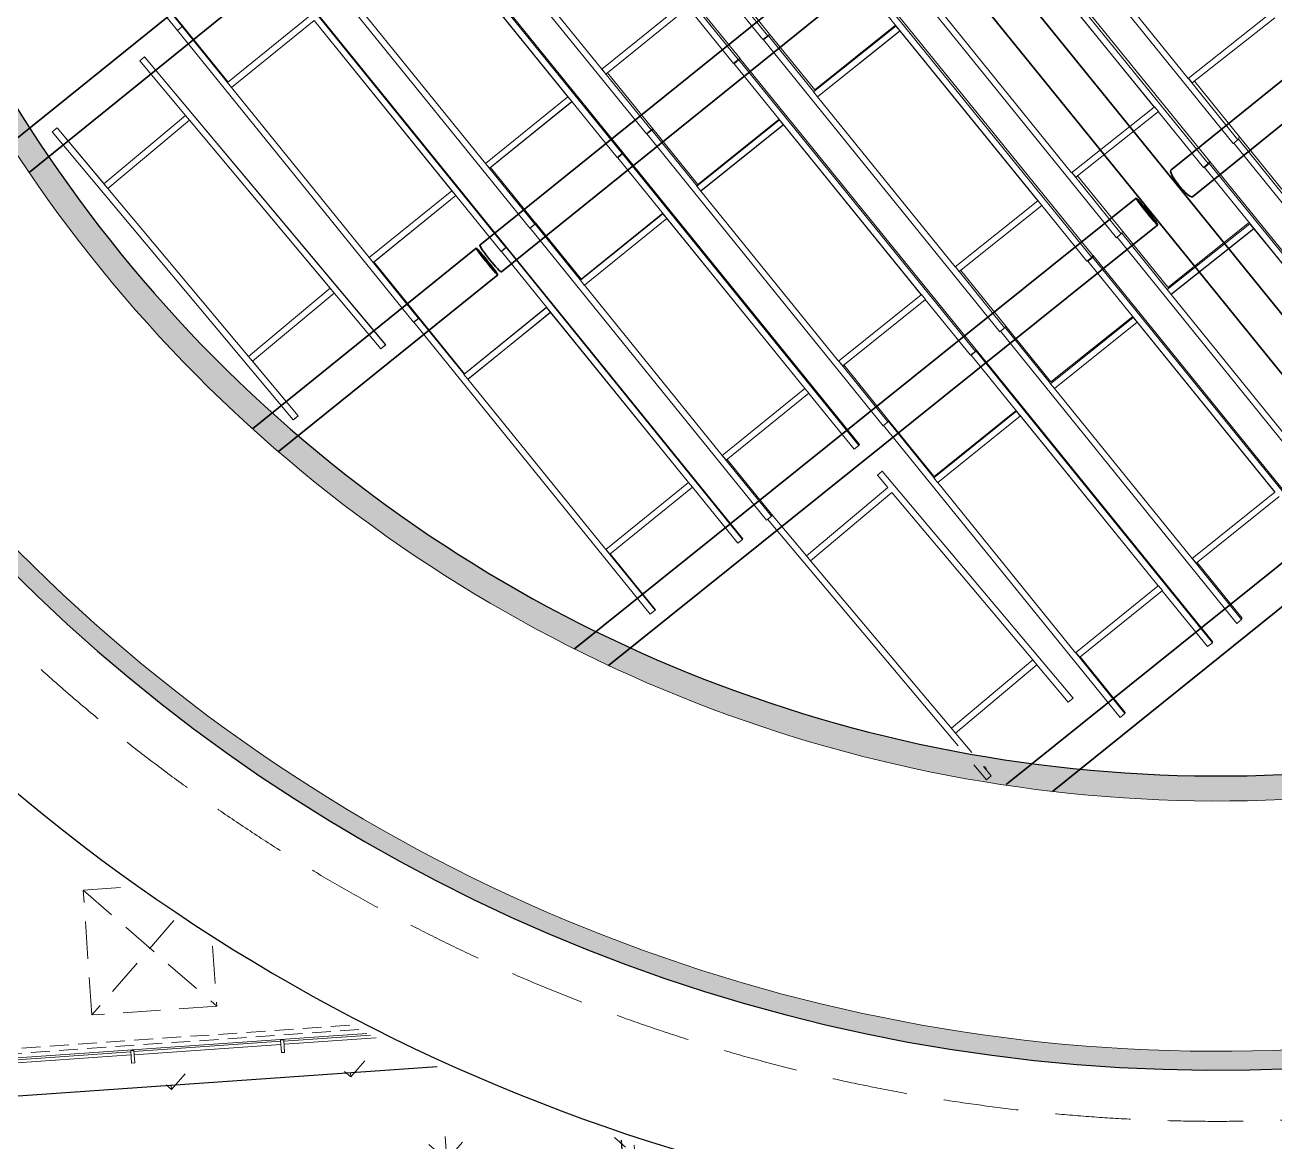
# Model space of a CAD drawing. Header units: millimetres. Extents: x 834681283 to 835686922, y 817551134 to 819407044.
# Drawn here: x 835539408 to 835549395, y 818116099 to 818125017 of the extents above; entities that cross this region are included whole.
import ezdxf
from ezdxf.xclip import XClip

# ---------------------------------------------------------------- set-up
doc = ezdxf.new("R2010")
doc.units = ezdxf.units.MM
doc.header["$LTSCALE"] = 1200
doc.header["$MEASUREMENT"] = 0
doc.header["$XCLIPFRAME"] = 0
for name, pattern in [('P01-MAGP-EVA-GREENERY$0$HIDDEN', [0.375, 0.25, -0.125]), ('P01-MAGP-EVA-GREENERY$0$HIDDEN2', [0.1875, 0.125, -0.0625]), ('P01-MAGP-EVA-GREENERY$0$HIDDENX2', [0.75, 0.5, -0.25]), ('P01-MAGP-P-RF$0$P01-MBDR-P-B1$0$FDA(cad v 2007)$0$HIDDENX2', [0.75, 0.5, -0.25]), ('P01-MAGP-P-RF$0$PHANTOM', [2.5, 1.25, -0.25, 0.25, -0.25, 0.25, -0.25])]:
    doc.linetypes.add(name, pattern=pattern)
doc.layers.get('Defpoints').update_dxf_attribs({"color": 15})
for name, color, linetype in [('P01-MAAN-P-EVA$0$HATCH', 9, 'Continuous'), ('P01-MAGP-EVA-GREENERY$0$AR-FS-AR-EVA', 8, 'Continuous'), ('P01-MAGP-EVA-GREENERY$0$AR-LANDS_AR_MI_', 9, 'Continuous'), ('P01-MAGP-EVA-GREENERY$0$SURFACE CHANNEL', 8, 'Continuous')]:
    doc.layers.add(name, color=color, linetype=linetype)
for name, color, linetype, lineweight in [('P01-MAGP-EVA-GREENERY$0$AC-DUCT', 8, 'P01-MAGP-EVA-GREENERY$0$HIDDEN2', 13), ('P01-MAGP-EVA-GREENERY$0$AR-HATCH_AR_', 8, 'Continuous', 13), ('P01-MAGP-EVA-GREENERY$0$AR-STAIR_AR_BS_MI_', 7, 'Continuous', 18), ('P01-MAGP-EVA-GREENERY$0$AR-WA-STEEL_AR_BS_MI_', 3, 'Continuous', 0), ('P01-MAGP-EVA-GREENERY$0$DR-FLD', 8, 'Continuous', 25), ('P01-MAGP-EVA-GREENERY$0$RLP340', 8, 'P01-MAGP-EVA-GREENERY$0$HIDDEN2', 5), ('P01-MAGP-P-RF$0$AR-HATCH_AR_', 253, 'Continuous', 13), ('P01-MAGP-P-RF$0$AR-PLANT_AR_BS_MI_', 4, 'Continuous', 25), ('P01-MAGP-P-RF$0$AR-ROOF_AR_BS_MI_', 3, 'Continuous', 18), ('P01-MAGP-P-RF$0$MMH053__', 253, 'P01-MAGP-P-RF$0$PHANTOM', 40), ('P01-MAGP-P-RF$0$P01_MS_01_N1-FloorPlan-PART2OFUPPERROOFSETTINGOUT$0$S-BEAM', 253, 'Continuous', 35), ('P01-MAGP-P-RF$0$ROOF MESH HALF TONE$0$A-GLAZ', 253, 'Continuous', 9)]:
    doc.layers.add(name, color=color, linetype=linetype, lineweight=lineweight)
pattern_1 = [(3.998948738238478, (0, 0), (27.24432540348136, 65.55958536559868), [0, -63.5])]

# ---------------------------------------------------------------- blocks, each defined once
blk = doc.blocks.new('P01-MAAN-P-EVA')
at = {"layer": 'P01-MAAN-P-EVA$0$HATCH', "ltscale": 0.1}
h = blk.add_hatch(dxfattribs=at)
h.set_pattern_fill('_USER', color=240, scale=1000, angle=45, pattern_type=0)
h.set_pattern_definition([(45, (305980.3518217802, 20741.31446480751), (-707.1067811865474, 707.1067811865476), [])])
edge = h.paths.add_edge_path()
edge.add_arc((835502969.2863741, 818186018.2890093), 4500.000000514357, 18.141599978340707, 95.30201113692448, ccw=False)
edge.add_line((835507245.5909805, 818187419.438151), (835513826.0775493, 818167335.8046902))
edge.add_line((835513826.0775493, 818167335.8046902), (835519853.4633521, 818081117.4387544))
edge.add_line((835519853.4633521, 818081117.4387544), (835555459.1113346, 818083606.571742))
edge.add_line((835555459.1113346, 818083606.571742), (835554354.3514569, 818076435.3517772))
edge.add_line((835554354.3514569, 818076435.3517772), (835558875.3514566, 818029487.351777))
edge.add_line((835558875.3514566, 818029487.351777), (835556388.3514566, 818026956.351777))
edge.add_line((835556388.3514566, 818026956.351777), (835549241.3514564, 818025790.3517774))
edge.add_line((835549241.3514564, 818025790.3517774), (835542188.4949411, 818025211.5165306))
edge.add_line((835542188.4949411, 818025211.5165306), (835547193.3051379, 818041026.450655))
edge.add_line((835547193.3051379, 818041026.450655), (835547200.5621599, 818060157.3228788))
edge.add_line((835547200.5621599, 818060157.3228788), (835535036.0601884, 818059317.3538945))
edge.add_line((835535036.0601884, 818059317.3538945), (835534275.2774451, 818070335.0740149))
edge.add_line((835534275.2774451, 818070335.0740149), (835535438.9628818, 818078697.4976777))
edge.add_line((835535438.9628818, 818078697.4976777), (835516606.1224432, 818077380.9244077))
edge.add_line((835516606.1224432, 818077380.9244077), (835515458.6835607, 818093794.3926522))
edge.add_line((835515458.6835607, 818093794.3926522), (835500714.3518218, 818090319.3144648))
edge.add_line((835500714.3518218, 818090319.3144648), (835485194.3518218, 818159526.3144648))
edge.add_line((835485194.3518218, 818159526.3144648), (835497824.3518218, 818169113.3144648))
edge.add_line((835497824.3518218, 818169113.3144648), (835508718.9404956, 818171681.2175134))
edge.add_line((835508718.9404956, 818171681.2175134), (835502553.4614518, 818190499.0355586))
blk = doc.blocks.new('12027_SITE')
at = {"layer": 'Defpoints'}
blk.add_lwpolyline([(835304.582671299, 818174.6602844), (835238.7346727839, 818170.0569365557, 0.4142135623665788), (835224.8822184259, 818154.1220908312), (835228.0692674862, 818108.5333565245, 0.4142135623822082), (835244.0041132107, 818094.6809021666), (835289.0681377341, 818097.831269449, 0.3152987003272162), (835307.727612541, 818112.9408523319), (835319.9754285933, 818155.6511053132, 0.5205671529366895), (835304.582671299, 818174.6602844)], format="xyb", close=True, dxfattribs=at)
blk = doc.blocks.new('P01-MAGP-P-RF$0$P01_MS_01_N1-FloorPlan-PART2OFUPPERROOFSETTINGOUT$0$Circular Hollow Sections - CHS273x10_PSB97-8441625-PART 2 OF  UPPER ROOF SETTING OUT')
at = {"layer": 'P01-MAGP-P-RF$0$P01_MS_01_N1-FloorPlan-PART2OFUPPERROOFSETTINGOUT$0$S-BEAM'}
for p, q in [((23399.57861966309, 16028.95083133738), (16334.90556091122, 11082.21322038022)), ((16491.49193398731, 10858.58471645713), (23556.1649927392, 15805.3223274143))]:
    blk.add_line(p, q, dxfattribs=at)
for centre, major_axis, ratio, start_param, end_param in [((23477.87180620111, 15917.13657937581), (-78.29318653804448, 111.8142519615399), 0.197686811547969, 3.108624468950438e-14, 3.141592653589967), ((23477.87180620111, 15917.13657937581), (-72.55742195650613, 103.6227316713156), 0.1976868115480027, 0, 3.141592653589783), ((23477.87180620111, 15917.13657937581), (-78.29318653804883, 111.8142519615375), 0.1976868115479823, 3.141592653589785, 6.283185307179428), ((23477.87180620111, 15917.13657937581), (-72.55742195650215, 103.6227316713159), 0.1976868115480142, 3.141592653589919, 6.283185307179599), ((16413.19874744925, 10970.39896841865), (-78.29318653805205, 111.8142519615397), 0.1976868115479924, 0, 3.141592653589805)]:
    blk.add_ellipse(centre, major_axis=major_axis, ratio=ratio, start_param=start_param, end_param=end_param, dxfattribs=at)
blk = doc.blocks.new('P01-MAGP-P-RF$0$P01_MS_01_N1-FloorPlan-PART2OFUPPERROOFSETTINGOUT$0$Circular Hollow Sections - CHS273x10_PSB97-8455372-PART 2 OF  UPPER ROOF SETTING OUT')
at = {"layer": 'P01-MAGP-P-RF$0$P01_MS_01_N1-FloorPlan-PART2OFUPPERROOFSETTINGOUT$0$S-BEAM'}
for p, q in [((14313.38346298553, 13329.49273359663), (10786.43417455225, 10870.35143622232)), ((10942.57478715183, 10646.41146860369), (14469.5240755851, 13105.552765978))]:
    blk.add_line(p, q, dxfattribs=at)
for centre, major_axis, ratio, start_param, end_param in [((14391.45376928529, 13217.52274978731), (-78.07030629978915, 111.9699838093111), 0.08963744535389692, 0, 3.141592653589661), ((14391.45376928529, 13217.52274978731), (-78.07030629978723, 111.9699838093111), 0.08963744535388667, 3.141592653589792, 6.283185307179713), ((14391.45376928529, 13217.52274978731), (-72.35086994083018, 103.7670545925103), 0.08963744535388644, 0, 3.141592653589801), ((14391.45376928529, 13217.52274978731), (-72.35086994083007, 103.7670545925122), 0.08963744535389362, 3.141592653589905, 6.283185307179613), ((10864.50448085201, 10758.381452413), (-78.0703062997872, 111.9699838093111), 0.08963744535390522, 1.305622276959184e-13, 3.141592653589796)]:
    blk.add_ellipse(centre, major_axis=major_axis, ratio=ratio, start_param=start_param, end_param=end_param, dxfattribs=at)
blk = doc.blocks.new('P01-MAGP-P-RF$0$ROOF MESH HALF TONE')
at = {"layer": 'P01-MAGP-P-RF$0$ROOF MESH HALF TONE$0$A-GLAZ', "lineweight": 5}
for p, q in [((6773.950745584967, 15208.72930018392), (8494.942443530646, 12751.29371811053)), ((11435.76820228486, 14809.38277801974), (13155.79925420334, 12351.32471019828)), ((11226.98410836163, 14663.34050709839), (12948.08830965073, 12206.14653278467)), ((12961.01467465493, 12215.47592953561), (11239.91047336583, 14672.66990384933)), ((10454.01299475578, 14122.56671890861), (12174.36880657659, 11664.84236758986)), ((11979.13271252839, 11527.96417089831), (10258.32371619578, 13985.37212810861)), ((10208.071976944, 13950.48044339015), (11928.8809732766, 11493.07248617986)), ((10248.88990750433, 13979.07223713885), (11969.69890383694, 11521.66427992855)), ((15125.81940775498, 13722.09626103097), (16846.04960727842, 11260.63763081884)), ((11855.63494512235, 12204.43194982358), (10852.09645032461, 13638.10106594656)), ((16646.62816303801, 11134.71405707747), (14925.37558089791, 13589.03869462984)), ((14873.62787701891, 13542.2480769522), (16236.55372028134, 11598.85957547103)), ((14914.41991920952, 13570.29366785841), (16635.67250134961, 11115.96903030604)), ((9473.282118055924, 13436.088980108), (11193.93033629203, 10978.58294606577)), ((10565.6904141318, 13438.08731720735), (11569.4919511481, 12004.60464145372)), ((9271.559901901219, 13294.87230111535), (10992.26490819787, 10837.4037214525)), ((10997.06808274788, 10840.31606366064), (9276.363076451233, 13297.7846433235)), ((8205.841630598006, 13251.22840829045), (8535.874889626824, 12779.96786997805)), ((8209.340526809592, 13253.67965326307), (8539.692762314684, 12781.96364259507)), ((16522.8468941287, 11805.6059864916), (15522.85192983304, 13236.48787411113)), ((14143.2576353258, 13035.96962154136), (15863.51187170832, 10575.30418746258)), ((15233.58699528035, 13026.03914363425), (16236.26203776832, 11596.33028755377)), ((10875.54191496155, 11518.51428414987), (9871.831879399773, 12952.05743531788)), ((12838.04519357464, 12891.76870621629), (13196.37367408149, 12379.68945540413)), ((13934.50881288386, 12887.2487724651), (15655.73376246263, 10432.13693866215)), ((15664.85760460497, 10447.08682967793), (13943.63265502619, 12902.19866348088)), ((8864.80031173928, 12308.01618092985), (9560.487423949915, 12795.24071329217)), ((12882.76347641188, 12862.10442558428), (13212.20498130616, 12391.30690825028)), ((13893.67225374371, 12858.97175319005), (15256.14212071947, 10915.57911620165)), ((8534.928777932326, 12779.00021820133), (8494.006785965901, 12750.34042968818)), ((8494.0067859659, 12750.34042968818), (10214.7599800527, 10292.89630365356)), ((8494.942443530648, 12751.29371811053), (8535.874889626824, 12779.96786997805)), ((8539.054028696537, 12781.56447802149), (8534.928777932326, 12779.00021820133)), ((8534.928777932326, 12779.00021820133), (8893.409906682366, 12267.04571643528)), ((8535.874889626824, 12779.96786997805), (8539.733372810542, 12781.90565412386)), ((8539.696184358467, 12781.96364259506), (8869.338481151506, 12311.19448829079)), ((8893.016390632241, 12266.77011743376), (9588.703398367325, 12753.99457662662)), ((9588.703398367325, 12753.99457662662), (10592.44574037, 11320.47444474904)), ((9589.11356599934, 12754.24639515094), (10951.34291623136, 10808.74393293947)), ((12547.61497086964, 12688.9280534377), (11855.63494512235, 12204.43194982358)), ((11885.74410079481, 12164.48004633589), (12577.72790241077, 12648.97879365877)), ((12577.41724236331, 12648.76128220331), (12907.39609322014, 12177.65555637389)), ((8217.824104278936, 12558.60369793466), (8177.338345690197, 12529.26533036171)), ((8177.338345690197, 12529.26533036171), (8511.191037162107, 12068.5468319726)), ((8218.901369357614, 12559.04681039912), (8217.824104278936, 12558.60369793466)), ((8217.824104278936, 12558.60369793466), (9979.067342760845, 10128.0786164868)), ((9980.144607839526, 10128.52172895126), (8218.901369357614, 12559.04681039912)), ((15542.14830343291, 11118.430466165), (14540.96932938756, 12550.52488724337)), ((13196.37367408149, 12379.68945540413), (13209.95121778913, 12389.65303399884)), ((13211.6720522119, 12392.0393291534), (13201.73190403561, 12378.25524445896)), ((13212.21756339016, 12391.259289308), (13540.86038596334, 11921.32483750385)), ((13530.08630205949, 11906.08400463835), (14223.66340276998, 12385.85314121006)), ((14221.13927565589, 12391.88105660584), (13540.81576993468, 11921.27984933566)), ((14252.31276667946, 12344.93759910092), (14223.66340276998, 12385.85314121006)), ((8864.80031173928, 12308.01618092985), (8893.46239433527, 12267.08247616775)), ((13155.79925420334, 12351.32471019829), (13196.37367408149, 12379.68945540413)), ((13201.73190403561, 12378.25524445896), (13160.89534189895, 12349.97822946337)), ((13160.89534189895, 12349.97822946337), (13168.03444385247, 12359.87808047407)), ((13160.89534189895, 12349.97822946337), (14881.17505692825, 9890.10797122243)), ((13201.73190403561, 12378.25524445896), (13531.33495558717, 11906.94773763102)), ((13559.14326560557, 11864.78453804617), (14252.66578817383, 12344.51592119703)), ((14253.48265601629, 12345.7472750293), (13559.96030434054, 11866.01601009017)), ((14253.48282690881, 12345.74739324104), (14252.66578817383, 12344.51592119703)), ((14252.66578817383, 12344.51592119703), (15255.98675308941, 10913.40421515904)), ((9896.785376458829, 10833.26634327726), (8893.016390632243, 12266.77011743376)), ((11856.75413971943, 12205.21556409176), (12215.06102306163, 11693.33334392288)), ((11857.06728590787, 12205.43481624142), (11885.74410079481, 12164.48004633589)), ((12907.39609322014, 12177.65555637389), (12948.08830965073, 12206.14653278467)), ((12953.80131735498, 12203.47902789799), (12912.93578954987, 12175.0403932191)), ((12912.93578954987, 12175.0403932191), (12920.63416499734, 12186.56140726704)), ((12920.63416499734, 12186.56140726704), (12961.49969280244, 12215.00004194592)), ((12948.08830965073, 12206.14653278467), (12961.01467465493, 12215.47592953561)), ((12961.49969280244, 12215.00004194592), (12953.80131735498, 12203.47902789799)), ((12953.80131735498, 12203.47902789799), (14675.01613942534, 9747.645514463466)), ((14682.71451487281, 9759.1665285114), (12961.49969280244, 12215.00004194592)), ((17216.13514775776, 12278.69257537603), (16522.8468941287, 11805.6059864916)), ((16553.81133571308, 11767.48907301834), (17247.15928101418, 12240.61639435332)), ((11898.48211285823, 12173.3986812428), (12228.20302861665, 11702.35477379618)), ((12912.93578954987, 12175.0403932191), (14275.10794008254, 10231.4898407544)), ((7481.52253398499, 12040.9243114113), (7441.036774883572, 12011.58594454585)), ((7441.036774883572, 12011.58594454585), (9201.380633594918, 9582.342962115901)), ((7482.518270737917, 12041.47993245272), (7481.52253398499, 12040.9243114113)), ((7481.522533984989, 12040.9243114113), (7852.255994446889, 11529.31877893407)), ((7482.518270737916, 12041.47993245272), (7823.844154661654, 11570.45632866066)), ((7823.042979520677, 11569.87575175054), (8511.306951221999, 12068.6308298693)), ((7852.177404091981, 11529.26182790915), (8540.440851216117, 12028.01652588956)), ((8540.645770081688, 12028.14344407972), (8511.306951221999, 12068.6308298693)), ((8540.529694162653, 12028.05932875934), (8540.440851216115, 12028.01652588956)), ((8540.440851216117, 12028.01652588956), (9567.292971751345, 10610.95511190224)), ((8540.529693987339, 12028.05932876368), (9938.581584172105, 10098.74024891385)), ((11569.4919511481, 12004.60464145372), (10875.54191496155, 11518.51428414987)), ((11570.30322499462, 12005.14083096916), (11569.4919511481, 12004.60464145372)), ((11599.07311568344, 11964.24716520075), (11570.3943767887, 12005.20468007668)), ((10905.12276533282, 11478.15658783476), (11599.07311568344, 11964.24716520075)), ((11597.79074879319, 11962.97461109822), (10914.49663216351, 11484.34839310513)), ((13530.08630205949, 11906.08400463835), (13558.73566596897, 11865.16846252921)), ((13558.73566596897, 11865.16846252921), (13559.92008141603, 11865.98776001725)), ((13559.14326560557, 11864.78453804617), (13559.96030434054, 11866.01601009017)), ((14561.25158733345, 10431.84521159938), (13559.14326560557, 11864.78453804617)), ((16524.68314639712, 11806.5113733995), (16886.14517017218, 11289.29930599043)), ((16525.73950151671, 11807.57984621736), (16553.81133571308, 11767.48907301833)), ((12174.36880657659, 11664.84236758986), (12215.06102306163, 11693.33334392288)), ((12219.401623509, 11692.38849577296), (12178.53609369312, 11663.94986396575)), ((12215.06102306163, 11693.33334392288), (12226.61266439452, 11701.26305615515)), ((12227.86976972146, 11702.81016389003), (12219.401623509, 11692.38849577296)), ((12219.401623509, 11692.38849577296), (12549.19476630595, 11220.95144937926)), ((12227.86976972146, 11702.81016389003), (12557.27380732342, 11231.92934071646)), ((12548.02301333762, 11220.13655843918), (13242.2185516494, 11702.91208375322)), ((13240.78453868573, 11707.26499694582), (12557.23573817335, 11231.89370307712)), ((13270.88341490487, 11661.97444413857), (13242.2185516494, 11702.91208375321)), ((16572.06133949384, 11779.94252508619), (16900.59287679096, 11309.85033161064)), ((12178.53609369312, 11663.94986396575), (12185.71804935998, 11672.78862944212)), ((12178.53609369312, 11663.94986396576), (13898.82277374201, 9204.811797859858)), ((12185.15242772562, 11672.24486651356), (12178.76044718165, 11667.85704275352)), ((12577.14861084278, 11179.06102990333), (13271.29570495183, 11661.80286488932)), ((13271.9884419201, 11662.74319157305), (12577.84146973915, 11180.00144138148)), ((13271.9885638482, 11662.74327636746), (13271.29570495183, 11661.80286488932)), ((13271.29570495183, 11661.80286488932), (14275.0389125253, 10229.65960395915)), ((16236.26203776832, 11596.33028755377), (15542.14830343291, 11118.430466165)), ((16237.23724029972, 11597.88542327743), (16236.26203776832, 11596.33028755377)), ((16237.23724029973, 11597.88542327743), (16236.58233658087, 11598.81924690627)), ((16267.1307388468, 11557.87341962891), (16238.50385130692, 11598.75688504797)), ((7823.042979520677, 11569.87575175054), (7852.371546020749, 11529.40251415285)), ((8879.042358286419, 10112.20659092484), (7852.17740409198, 11529.26182790915)), ((10876.33811679582, 11519.07199870267), (11234.74826685329, 11007.17473981314)), ((10876.44402643808, 11519.1141027107), (10905.12276533282, 11478.15658783476)), ((10914.31967427012, 11484.5987357104), (11244.24417983198, 11013.38593660157)), ((11928.8809732766, 11493.07248617986), (11969.69890383694, 11521.66427992855)), ((11938.31478196806, 11499.37237714962), (11930.72873629035, 11494.30642105232)), ((11973.70471971825, 11519.89174440508), (11932.79969287797, 11491.32390101494)), ((11932.79969287797, 11491.32390101494), (11938.47022657054, 11499.16442313949)), ((11932.79969287797, 11491.32390101494), (13294.72198800051, 9547.399425427542)), ((11979.13271252839, 11527.96417089831), (11938.31478196806, 11499.37237714962)), ((11938.47022657054, 11499.16442313949), (11979.37525341082, 11527.73226652963)), ((11969.69890383694, 11521.66427992855), (11979.13271252839, 11527.96417089831)), ((11979.37525341082, 11527.73226652963), (11973.70471971825, 11519.89174440508)), ((11973.70471971825, 11519.89174440508), (13694.78758816786, 9063.323462591068)), ((13700.45812186043, 9071.163984715618), (11979.37525341083, 11527.73226652963)), ((15572.95871735738, 11079.93346732339), (16267.1307388468, 11557.87341962891)), ((16265.89471449629, 11557.02241238454), (16594.88045915901, 11087.92343939982)), ((10906.63477410995, 11479.15532870491), (10914.49663216351, 11484.34839310513)), ((10592.44574037, 11320.47444474904), (9896.785376458829, 10833.26634327726)), ((10592.85590813629, 11320.72626332394), (10592.44574037, 11320.47444474904)), ((10621.48215580181, 11279.73201902071), (10592.80342183596, 11320.68950440849)), ((16891.18254754718, 11292.73403804272), (16850.19269630194, 11264.78513816681)), ((16898.22810520239, 11313.18483476016), (16891.18254754718, 11292.73403804272)), ((16891.18254754718, 11292.73403804272), (17221.86625902176, 10819.57420537573)), ((16900.57641792452, 11309.82474408711), (17228.32631135589, 10840.86277423051)), ((9925.821687414777, 10792.52384437891), (10621.48215580181, 11279.73201902071)), ((10621.72854769939, 11279.49106920546), (9930.659516559796, 10795.49852325318)), ((12548.02301333762, 11220.13655843918), (12576.6878765931, 11179.19891882453)), ((16846.04960727842, 11260.63763081884), (16850.82030085952, 11263.88712820399)), ((16850.19269630194, 11264.7851381668), (18571.70720117043, 8801.550673351054)), ((12576.6878765931, 11179.19891882453), (12577.8011109402, 11179.97311322231)), ((12577.14861084278, 11179.06102990333), (12577.84146973915, 11180.00144138148)), ((13579.92264812388, 9745.602388747913), (12577.14861084278, 11179.06102990333)), ((15543.80569206407, 11119.00932145888), (15903.77794620555, 10604.10212677815)), ((15544.74904550611, 11120.22108650686), (15572.95871735738, 11079.93346732339)), ((15587.96317997066, 11090.26409420515), (15916.10266726989, 10620.89074410574)), ((16594.88045915901, 11087.92343939982), (16635.67250134961, 11115.96903030604)), ((16644.26383323878, 11114.76554787293), (16603.28193334244, 11086.53737139698)), ((16603.28193334244, 11086.53737139698), (16605.41561727706, 11095.16663485768)), ((16603.28193334244, 11086.53737139698), (17964.28552608882, 9145.665972225273)), ((16635.67250134961, 11115.96903030604), (16646.62816303801, 11134.71405707747)), ((16642.99140065246, 11128.49159327587), (16648.61563305081, 11132.3655431192)), ((16648.61563305081, 11132.3655431192), (16644.26383323878, 11114.76554787293)), ((16644.26383323878, 11114.76554787293), (18364.41966353881, 8661.721874115377)), ((18368.77146335085, 8679.32186936164), (16648.61563305081, 11132.3655431192)), ((11193.93033629203, 10978.58294606577), (11234.74826685329, 11007.17473981314)), ((11237.7501102153, 11006.70782532205), (11196.84508250752, 10978.13998317084)), ((11228.5663238434, 11002.7840951117), (11234.19735321277, 11006.71677447137)), ((11234.74826685329, 11007.17473981314), (11243.29825740534, 11012.76721670053)), ((11244.07432438808, 11013.61479579736), (11237.7501102153, 11006.70782532205)), ((11237.7501102153, 11006.70782532205), (11567.68531896274, 10535.24518579213)), ((11244.07432438808, 11013.61479579736), (11575.1809073415, 10540.47831497864)), ((11566.69719309548, 10534.55531462331), (12261.75302186143, 11019.81634550766)), ((12261.18514096889, 11022.60662378345), (11573.65439634081, 10542.599314881)), ((12290.4268928486, 10978.86585106036), (12261.75302186143, 11019.81634550765)), ((11203.42624927072, 10984.79414285421), (11195.23198627838, 10979.43434437081)), ((11196.84508250752, 10978.13998317084), (11203.1692966803, 10985.04695364614)), ((11196.84508250752, 10978.13998317084), (12917.25178214961, 8519.755845395724)), ((11595.83423564554, 10493.65516007952), (12290.85515073942, 10978.8918155917)), ((12291.36915350325, 10979.52381285724), (11596.34830052857, 10494.28720071427)), ((12291.36921562245, 10979.52385622645), (12290.85515073942, 10978.8918155917)), ((12290.85515073942, 10978.8918155917), (13294.73751098335, 9546.011615541045)), ((15255.98675308941, 10913.40421515904), (14561.25158733345, 10431.84521159938)), ((15256.80379182439, 10914.63568720305), (15255.98675308941, 10913.40421515904)), ((15256.80379182439, 10914.63568720305), (15256.17070949212, 10915.53869986626)), ((15286.67881268926, 10874.56928921212), (15258.02944877979, 10915.48483132126)), ((9897.142953448933, 10833.48132976669), (9925.821687414777, 10792.52384437891)), ((9897.178891897081, 10833.5419431526), (10255.68197201913, 10321.55609216671)), ((9930.465658118568, 10795.77626505321), (10260.44937844527, 10324.51951656044)), ((10951.34291623136, 10808.74393293947), (10992.26490819787, 10837.40372145249)), ((10956.14609078137, 10811.65627514762), (10951.98661714593, 10809.13423258889)), ((10994.54392507108, 10836.50141606778), (10953.60130394351, 10807.84482158578)), ((10953.60130394352, 10807.84482158578), (10956.28430101003, 10811.73380184856)), ((10953.60130394351, 10807.84482158578), (12315.74647388186, 8863.244551579272)), ((10997.06808274788, 10840.31606366064), (10956.14609078137, 10811.65627514762)), ((10992.26490819787, 10837.40372145249), (10997.06808274788, 10840.31606366064)), ((10997.2269221376, 10840.39039633056), (10994.54392507108, 10836.50141606778)), ((10994.54392507108, 10836.50141606778), (12715.84060687685, 8379.175966422556)), ((10997.11677212817, 10840.31330004153), (10997.2269221376, 10840.39039633056)), ((12718.52360394336, 8383.064946685337), (10997.22692213759, 10840.39039633056)), ((14591.88912295902, 10392.97249209886), (15286.67881268926, 10874.56928921212)), ((15285.47715930417, 10873.73635741989), (15614.89720332248, 10403.8599193871)), ((9567.292971751343, 10610.95511190224), (8879.042358286419, 10112.20659092484)), ((9596.60507092053, 10570.42678535365), (9567.26625206084, 10610.91417114324)), ((9567.381814697881, 10610.99791477202), (9567.292971751343, 10610.95511190224)), ((15908.76098550653, 10607.53442351928), (15867.77907884974, 10579.30625669828)), ((15914.23848731459, 10623.52674722603), (15908.76098550653, 10607.53442351928)), ((15908.76098550653, 10607.53442351928), (16239.48810574229, 10134.51419564983)), ((15916.10665115891, 10620.85481851723), (16244.38657649568, 10151.33467460804)), ((16237.74606345539, 10133.31723311244), (16933.93327746232, 10611.66957876368)), ((16929.16243967195, 10621.81254799943), (16244.32163702823, 10151.25635599926)), ((16962.52354046972, 10570.83840826906), (16933.93327746232, 10611.66957876368)), ((8908.353957649151, 10071.6779021859), (9596.605070920528, 10570.42678535366)), ((9596.840084317222, 10570.34534503041), (8909.506271232342, 10072.26119372392)), ((11566.69719309548, 10534.55531462331), (11595.37106408265, 10493.60482017601)), ((11595.37106408265, 10493.60482017601), (11596.30780182276, 10494.25881414689)), ((11595.83423564554, 10493.65516007951), (11596.34830052858, 10494.28720071427)), ((12599.10617874473, 9060.024477693225), (11595.83423564554, 10493.65516007951)), ((15863.51187170832, 10575.30418746258), (15868.28350313636, 10578.58480727247)), ((15867.77907884974, 10579.30625669828), (17589.16590378328, 8117.30438760122)), ((16267.62844516754, 10092.22503481995), (16963.71049172548, 10570.50511959811)), ((16964.13147947047, 10571.94463467193), (16268.04971137222, 10093.66474122425)), ((16964.13175793015, 10571.94482600242), (16963.71049172548, 10570.50511959811)), ((16963.71049172548, 10570.50511959811), (17964.77675643322, 9142.925580350724)), ((14562.72925105086, 10432.13167733278), (14921.55616355963, 9919.036253242572)), ((14563.55310977192, 10433.44052288745), (14591.88912295902, 10392.97249209886)), ((14603.88138043687, 10401.28498273719), (14931.95176724119, 9932.169070912469)), ((15614.89720332248, 10403.8599193871), (15655.73376246263, 10432.13693866215)), ((15663.29913931525, 10432.10009268707), (15622.32687014722, 10403.66878999844)), ((15622.32687014722, 10403.66878999844), (15623.75893336731, 10409.99616878138)), ((15622.32687014722, 10403.66878999843), (16983.19879419241, 8462.228562567298)), ((15655.73376246263, 10432.13693866215), (15664.85760460497, 10447.08682967793)), ((15661.99703965783, 10442.39964487835), (15666.30712714215, 10445.39048244653)), ((15666.30712714215, 10445.39048244653), (15663.29913931525, 10432.10009268707)), ((15663.29913931525, 10432.10009268707), (17383.60254123652, 7977.889546591867)), ((17386.61052906342, 7991.17993635133), (15666.30712714215, 10445.39048244653)), ((10214.7599800527, 10292.89630365356), (10255.68197201913, 10321.55609216671)), ((10219.52738647884, 10295.85972804729), (10215.52844739518, 10293.37398368855)), ((10257.50818406229, 10321.26352462149), (10216.56556273429, 10292.60693042568)), ((10216.56556273429, 10292.60693042568), (10219.66709606883, 10295.89830291655)), ((10216.56556273429, 10292.60693042568), (11937.49682786978, 7834.940952792123)), ((10260.44937844527, 10324.51951656044), (10219.52738647884, 10295.85972804729)), ((10219.66709606883, 10295.89830291655), (10260.60971739683, 10324.55489711236)), ((10255.68197201913, 10321.55609216671), (10260.44937844527, 10324.51951656044)), ((10260.60971739683, 10324.55489711236), (10257.50818406229, 10321.26352462149)), ((10257.50818406229, 10321.26352462149), (10587.55400799881, 9849.92430905732)), ((10260.60971739683, 10324.55489711236), (10591.18223227501, 9852.463512978602)), ((10586.92847628803, 9849.486532213316), (11282.84880894039, 10336.52468174816)), ((11282.71714937623, 10337.99859959988), (10590.43574956153, 9853.507148346982)), ((10615.61008665015, 9808.533442767673), (11311.5304193025, 10295.57159230252)), ((10615.98433402447, 9808.661149681591), (11311.89034985781, 10295.68927962552)), ((11312.13824682653, 10295.9970014528), (10616.232243312, 9808.96888013016)), ((11311.5304193025, 10295.57159230252), (11282.84880894039, 10336.52468174816)), ((11312.13825914533, 10295.99701007409), (11311.89034985781, 10295.68927962552)), ((11311.89034985781, 10295.68927962552), (12315.83751638562, 8862.452959306866)), ((14275.0389125253, 10229.65960395915), (13579.92264812388, 9745.602388747913)), ((13610.38632330734, 9706.375051266283), (14305.55099916147, 10190.46597869831)), ((14275.73177142167, 10230.60001543729), (14275.0389125253, 10229.65960395915)), ((14275.73177142167, 10230.60001543729), (14275.13649907263, 10231.44935147928)), ((14305.55099916147, 10190.46597869831), (14276.88613590599, 10231.40361831295)), ((14304.4147888211, 10189.67475737117), (14634.15061162024, 9719.206879784579)), ((8878.784462128755, 10112.7278873078), (9241.866392696336, 9611.681328981358)), ((8879.015138789462, 10112.16528797548), (8908.353957649151, 10071.6779021859)), ((9938.581584172105, 10098.74024891385), (9979.067342760845, 10128.0786164868)), ((9939.658849250784, 10099.18336137832), (9938.581584172105, 10098.74024891385)), ((9980.144607839526, 10128.52172895126), (9939.658849250784, 10099.18336137831)), ((9979.067342760845, 10128.0786164868), (9980.144607839524, 10128.52172895126)), ((16237.74606345539, 10133.31723311244), (16266.33632646279, 10092.48606261782)), ((16266.33632646279, 10092.48606261782), (16268.00992573294, 10093.63599775085)), ((16267.62844516754, 10092.22503481995), (16268.04971137222, 10093.66474122425)), ((17267.83047599756, 8661.692841991497), (16267.62844516754, 10092.22503481995)), ((8909.387069089818, 10072.42655797051), (9242.86212944926, 9612.236950022774)), ((14881.17505692825, 9890.10797122243), (14885.90245123711, 9893.381425028709)), ((14926.4442464173, 9922.428169664377), (14885.4719723649, 9893.99687395135)), ((14885.4719723649, 9893.996873951352), (16606.70988076373, 7433.169909644602)), ((14930.57356875255, 9934.117126455256), (14926.4442464173, 9922.428169664377)), ((14926.4442464173, 9922.428169664377), (15257.13825495903, 9449.640108709347)), ((14931.94383748054, 9932.158074648572), (15260.69491944632, 9462.14778548467)), ((15255.41357614444, 9448.445496062557), (15951.55784657848, 9930.63542175252)), ((15948.40980313476, 9938.474003924117), (15260.63415852186, 9462.080674190205)), ((15285.44087036784, 9407.668832714284), (15981.48146513655, 9889.78694662113)), ((15981.78715443047, 9890.857375683307), (15285.74676257682, 9408.739402327203)), ((15980.18735523882, 9889.748222815339), (15951.55784657848, 9930.63542175252)), ((15981.78735734552, 9890.857516234048), (15981.48146513654, 9889.78694662113)), ((15981.48146513654, 9889.786946621127), (16983.80170911529, 8459.861905148735)), ((10586.92847628803, 9849.486532213316), (10615.61008665015, 9808.533442767673)), ((10615.98433402447, 9808.661149681591), (10616.232243312, 9808.968880130162)), ((11619.74307308216, 8375.190939271866), (10615.98433402447, 9808.661149681591)), ((13581.23855031893, 9745.651905071809), (13939.18629942939, 9233.968041141967)), ((13581.93688128111, 9747.00503768999), (13610.38632330734, 9706.375051266281)), ((13619.85878093902, 9712.97137435239), (13948.15644977035, 9243.672097784136)), ((14634.15061162024, 9719.206879784579), (14675.01613942534, 9747.645514463466)), ((14681.57228056806, 9748.803856971199), (14640.61078248571, 9720.240988481479)), ((14640.61078248571, 9720.240988481479), (14641.5404005025, 9724.349490627126)), ((14640.61078248571, 9720.24098848148), (16001.45617111856, 7778.231782097639)), ((14675.01613942534, 9747.645514463466), (14682.71451487281, 9759.1665285114)), ((14680.52500427395, 9755.889813503218), (14683.67214873307, 9758.084349287119)), ((14683.67214873307, 9758.084349287119), (14681.57228056806, 9748.803856971197)), ((14681.57228056806, 9748.8038569712), (16402.08251457585, 7293.531022871014)), ((16404.18238274086, 7302.811515186935), (14683.67214873307, 9758.084349287123)), ((9201.380633594918, 9582.342962115901), (9241.866392696336, 9611.681328981358)), ((9242.86212944926, 9612.236950022776), (9202.376370347843, 9582.898583157317)), ((9241.866392696336, 9611.681328981358), (9242.86212944926, 9612.236950022774)), ((13294.73751098335, 9546.011615541043), (12599.10617874473, 9060.024477693223)), ((12629.23686494551, 9020.36454328914), (13324.90309819105, 9506.376063938123)), ((13295.25157586639, 9546.6436561758), (13294.73751098335, 9546.011615541041)), ((13295.25157586639, 9546.643656175804), (13294.75049967374, 9547.358861645685)), ((13324.90309819105, 9506.37606393812), (13296.22922720388, 9547.326558385414)), ((13323.93633455641, 9505.700656333527), (13653.88256132757, 9034.755619200934)), ((15255.41357614444, 9448.445496062557), (15284.04308480478, 9407.558297125377)), ((15282.7987403158, 9412.953713426627), (15285.74667528616, 9408.739096825)), ((15284.04308480478, 9407.558297125377), (15285.70675889256, 9408.71065435767)), ((15285.44087036785, 9407.668832714284), (15285.74676257682, 9408.739402327203)), ((16287.1368639998, 7975.559709890819), (15285.44087036785, 9407.668832714284)), ((13898.82277374201, 9204.811797859858), (13903.50847400534, 9208.072612173242)), ((13943.99177021159, 9237.318943820399), (13903.03026857071, 9208.756080412773)), ((13903.03026857071, 9208.756080412773), (15624.06495171279, 6748.992012787151)), ((13947.23168596094, 9244.971279473351), (13943.99177021159, 9237.318943820399)), ((13943.99177021159, 9237.318943820399), (14274.58966485102, 8764.816657822228)), ((13948.14798198489, 9243.661676559997), (14275.74490296036, 8775.448489008724)), ((14272.84405756513, 8763.600899287152), (14968.87789573617, 9248.36576380967)), ((14967.37580923967, 9253.927404601101), (14277.19144495274, 8773.236507836258)), ((14303.00335613258, 8723.154311417587), (14998.93053956068, 9207.8448943906)), ((14999.15924733669, 9208.570503728652), (14303.23220979366, 8723.880022359843)), ((14997.53529258495, 9207.438765218152), (14968.87789573617, 9248.36576380967)), ((14999.15939322177, 9208.570605332856), (14998.93053956068, 9207.8448943906)), ((14998.93053956068, 9207.8448943906), (16002.1512160344, 7776.187921438023)), ((12600.14941013792, 9059.900230965171), (12958.1568098574, 8548.32368754694)), ((12600.69125814565, 9061.131857659615), (12629.23686494551, 9020.36454328914)), ((12635.77715445314, 9024.933769014327), (12958.44131895173, 8563.861126134694)), ((13653.88256132758, 9034.755619200934), (13694.78758816786, 9063.323462591068)), ((13694.78758816786, 9063.323462591068), (13700.45812186043, 9071.163984715617)), ((12315.83751638562, 8862.452959306867), (11619.74307308216, 8375.190939271866)), ((11649.28051887591, 8334.971102471305), (12345.38927285954, 8822.243139898337)), ((12316.08542567315, 8862.760689755434), (12315.77494459052, 8863.203932965069)), ((12316.08542567315, 8862.760689755436), (12315.83751638562, 8862.452959306867)), ((12345.38927285954, 8822.243139898337), (12316.70766249742, 8863.196229343976)), ((12344.7704109161, 8821.809940174388), (12674.89798574929, 8350.51937194055)), ((13865.74157740803, 8844.910224798792), (13825.32237256309, 8815.526512734212)), ((13825.32237256309, 8815.526512734212), (13826.20777590006, 8818.589539788858)), ((13825.32237256309, 8815.52651273421), (13901.52786415746, 8710.89841179289)), ((13866.64728987845, 8848.043510709054), (13865.74157740803, 8844.910224798792)), ((15260.92713280038, 6929.357787994682), (13865.74157740803, 8844.91022479879)), ((13214.61679850069, 8211.794194520522), (13901.52447718753, 8710.903062011994)), ((14272.84405756513, 8763.600899287152), (14301.50145441392, 8722.673900695636)), ((14301.50145441392, 8722.673900695636), (14303.19201275959, 8723.851319439475)), ((14303.00335613258, 8723.154311417587), (14303.23220979366, 8723.880022359843)), ((15305.74967493675, 7289.993557541735), (14303.00335613258, 8723.154311417587)), ((13930.95501810188, 8670.495716804719), (13244.03953082612, 8171.381175572669)), ((13930.95501810214, 8670.495716804347), (14960.87869603607, 7256.438064498891)), ((12917.25178214961, 8519.755845395724), (12958.1568098574, 8548.32368754694)), ((14317.17745225869, 6611.948393506947), (12924.86595373094, 8525.073540164223)), ((12958.1568098574, 8548.32368754694), (12964.48102403019, 8555.230658022248)), ((12958.47040552749, 8563.821159317235), (13214.64794107771, 8211.816822796247)), ((16983.80170911529, 8459.861905148735), (16287.1368639998, 7975.559709890819)), ((16317.67308190907, 7936.854886278944), (17014.44145097967, 8421.229048536587)), ((16984.10760132427, 8460.932474761652), (16983.22738212274, 8462.188208630949)), ((16984.10760132427, 8460.932474761652), (16983.80170911529, 8459.861905148735)), ((11620.05402894362, 8375.408606547724), (11978.43944919779, 7863.597546987932)), ((11620.6619642404, 8375.834157683195), (11649.28051887591, 8334.971102471305)), ((11652.29718886316, 8337.08275373632), (11981.54098253232, 7866.888919478803)), ((12674.89798574929, 8350.51937194055), (12715.84060687685, 8379.175966422557)), ((12715.84060687685, 8379.175966422557), (12718.52360394336, 8383.06494668534)), ((13214.61679850069, 8211.794194520522), (13244.03953082612, 8171.381175572669)), ((13244.06319998319, 8171.398373643873), (14422.5420832795, 6552.092931705922)), ((16288.35082326208, 7975.331599914788), (16647.68215481614, 7461.601205357631)), ((16289.44713140927, 7977.165744106392), (16317.67308190907, 7936.854886278944)), ((16324.33128239599, 7941.483483709824), (16651.81147715138, 7473.290162148511)), ((11937.49682786978, 7834.940952792124), (11978.43944919779, 7863.597546987932)), ((11978.43944919779, 7863.597546987931), (11981.54098253232, 7866.888919478803)), ((16002.1512160344, 7776.187921438022), (15305.74967493675, 7289.993557541737)), ((15336.26064923314, 7250.925868086951), (16032.76873974126, 7737.194619703244)), ((16002.38006969549, 7776.913632380278), (16001.48473593184, 7778.191328161382)), ((16002.38006969549, 7776.913632380278), (16002.1512160344, 7776.187921438022)), ((16032.76873974126, 7737.194619703243), (16004.11134289248, 7778.121618294759)), ((16031.0523100392, 7735.996290294235), (16361.1210164935, 7264.968154381295)), ((16606.70988076373, 7433.169909644603), (16647.68215481614, 7461.601205357631)), ((16647.68215481614, 7461.601205357631), (16651.81147715138, 7473.290162148512)), ((15307.86908019273, 7291.473225275711), (15336.26064923314, 7250.92586808695)), ((16361.1210164935, 7264.968154381295), (16402.08251457585, 7293.531022871014)), ((16402.08251457585, 7293.531022871014), (16404.18238274087, 7302.811515186933)), ((14960.91079241983, 7256.438064498901), (14273.70015135645, 6756.611276300598)), ((14303.11541283875, 6716.19282360753), (14990.33352474657, 7216.025045552003)), ((14990.33352474657, 7216.025045552003), (14960.91079241983, 7256.438064498901)), ((14990.32034912753, 7216.01546256977), (15220.50792795544, 6899.974075930103)), ((15306.90185582783, 7289.399306382933), (15665.02645335366, 6777.554876194775)), ((15340.39517660073, 7253.812398033917), (15668.26636910301, 6785.20721184773)), ((15220.50792795544, 6899.974075930103), (15260.92713280038, 6929.357787994682)), ((15624.06495171278, 6748.992012787152), (15665.02645335366, 6777.554876194776)), ((15665.02645335366, 6777.554876194777), (15668.26636910301, 6785.207211847731)), ((14524.43816729169, 6327.158900449478), (14433.73619520204, 6451.789217616009)), ((14508.38036879963, 6434.145631300686), (14564.85748435928, 6356.542458374169)), ((14515.44880592707, 6432.516839200438), (14530.67017834725, 6411.601698892777)), ((14524.43816729169, 6327.158900449477), (14564.85748435928, 6356.542458374169))]:
    blk.add_line(p, q, dxfattribs=at)
blk = doc.blocks.new('P01-MAGP-P-RF')
at = {"layer": 'P01-MAGP-P-RF$0$AR-HATCH_AR_'}
h = blk.add_hatch(dxfattribs=at)
h.set_pattern_fill('DOTS', color=256, scale=40, style=0)
h.set_pattern_definition(pattern_1)
edge = h.paths.add_edge_path()
edge.add_arc((835242962.917527, 818109574.5522074), 11299.99999940445, 183.9989668704187, 273.998967201242)
edge.add_line((835243750.9624854, 818098302.0642331), (835250334.9049197, 818098762.3390764))
edge.add_line((835250334.9049197, 818098762.3390764), (835250348.852691, 818098562.8258907))
edge.add_line((835250348.852691, 818098562.8258907), (835243764.9101838, 818098102.5511713))
edge.add_arc((835242962.9175274, 818109574.5522077), 11500.00000000565, 183.9989671985282, 273.99896719852813, ccw=False)
edge.add_line((835231490.916491, 818108772.5595514), (835231690.4295481, 818108786.507314))
h = blk.add_hatch(dxfattribs=at)
h.set_pattern_fill('DOTS', color=256, scale=40, style=0)
h.set_pattern_definition(pattern_1)
edge = h.paths.add_edge_path()
edge.add_arc((835242962.917527, 818109574.5522072), 13499.99999946342, 183.9989671964622, 273.9989671999951)
edge.add_line((835243904.3871673, 818096107.4205563), (835250488.3290232, 818096567.6953595))
edge.add_line((835250488.3290232, 818096567.6953595), (835250498.789749, 818096418.0605597))
edge.add_line((835250498.789749, 818096418.0605597), (835243914.8479412, 818095957.7857598))
edge.add_arc((835242962.9276265, 818109574.5823864), 13650.02940124269, 183.9990877009416, 273.9989160764382, ccw=False)
edge.add_line((835229346.1338512, 818108622.6212838), (835229495.785876, 818108633.0825677))
at = {"layer": 'P01-MAGP-P-RF$0$AR-PLANT_AR_BS_MI_', "lineweight": 13}
blk.add_lwpolyline([(835319975.4285933, 818155651.1053132, 0.520567152926035), (835304582.671299, 818174660.2844), (835238734.6727839, 818170056.9365556, 0.4142135623714282), (835224882.2184259, 818154122.0908312), (835228069.2674862, 818108533.3565245, 0.4142135623739243), (835244004.1132107, 818094680.9021666), (835289068.137734, 818097831.269449, 0.3152987003235073), (835307727.6125411, 818112940.8523319)], format="xyb", close=True, dxfattribs=at)
at = {"layer": 'P01-MAGP-P-RF$0$AR-PLANT_AR_BS_MI_'}
for centre, radius, start, end in [((835242962.9175229, 818109574.5522025), 11299.99999501203, 183.9989668465271, 273.9989672239899), ((835242962.9276254, 818109574.5823853), 13650.02940032073, 183.9990876967633, 273.9989160812796)]:
    blk.add_arc(centre, radius, start, end, dxfattribs=at)
at = {"layer": 'P01-MAGP-P-RF$0$AR-ROOF_AR_BS_MI_', "linetype": 'P01-MAGP-P-RF$0$P01-MBDR-P-B1$0$FDA(cad v 2007)$0$HIDDENX2'}
blk.add_lwpolyline([(835319139.1353179, 818155890.9251571, 0.5205671529267053), (835304643.3437868, 818173792.4025826), (835238795.3452717, 818169189.054738, 0.4142135623688354), (835225750.1002433, 818154182.763319), (835228937.1493038, 818108594.0290123, 0.4142135623741363), (835243943.4407228, 818095548.7839842), (835289007.4652462, 818098699.1512666, 0.3152987003220428), (835306891.3192657, 818113180.6721758)], format="xyb", close=True, dxfattribs=at)
at = {"layer": 'P01-MAGP-P-RF$0$AR-ROOF_AR_BS_MI_'}
for points in [[(835318600.8316005, 818156045.2919532, 0.5205671529280326), (835304682.3973423, 818173233.76601), (835238834.3988272, 818168630.418166, 0.4142135623724634), (835226308.7368157, 818154221.8168745), (835229495.7858759, 818108633.0825677, 0.4142135623783449), (835243904.3871673, 818096107.4205562), (835288968.4116907, 818099257.7878386, 0.3152987003244816), (835306353.0155482, 818113335.0389719)], [(835316678.3183239, 818156596.6019392, 0.5205671529317327), (835304821.8743259, 818171238.6353952), (835238973.875811, 818166635.2875508, 0.414213562367992), (835228303.8674309, 818154361.2938583), (835231490.9164909, 818108772.5595514, 0.4142135623777134), (835243764.9101837, 818098102.5511712), (835288828.9347069, 818101252.9184537, 0.3152987003244741), (835304430.5022715, 818113886.3489578)]]:
    blk.add_lwpolyline(points, format="xyb", close=True, dxfattribs=at)
at = {"layer": 'P01-MAGP-P-RF$0$P01_MS_01_N1-FloorPlan-PART2OFUPPERROOFSETTINGOUT$0$S-BEAM'}
for p, q in [((835244536.7285161, 818100644.6917025), (835240764.2720785, 818105303.4645189)), ((835244303.581328, 818100455.8997835), (835240531.1247802, 818105114.6727359)), ((835235152.0283948, 818104817.6918061), (835233309.0464659, 818103325.3303736)), ((835233460.7927238, 818103096.9273174), (835235323.8289745, 818104605.5278109)), ((835242306.2390995, 818102891.3978432), (835237816.9994371, 818099290.1209153)), ((835238089.1011497, 818099158.4150198), (835242477.066613, 818102678.4495851)), ((835237033.0422356, 818102492.2105993), (835235244.3290333, 818101049.6831964)), ((835235451.8275003, 818100866.3074588), (835237204.419861, 818102279.7048122)), ((835244209.547154, 818100572.0267318), (835241267.4700303, 818098205.7464985)), ((835241635.5148795, 818098151.4176899), (835244381.3485326, 818100359.8614608))]:
    blk.add_line(p, q, dxfattribs=at)
for centre, major_axis, ratio, start_param, end_param in [((835242391.6528562, 818102784.9237142), (-85.41375673347781, 106.4741290674616), 0.0502610454773172, 0, 3.141592653589627), ((835242391.6528562, 818102784.9237142), (-85.41375673347795, 106.4741290674633), 0.05026104547732001, 3.141592653589765, 6.283185307179715), ((835242391.6528562, 818102784.9237142), (-79.15633865776698, 98.67382657167647), 0.05026104547733511, 0, 3.141592653589806), ((835242391.6528562, 818102784.9237142), (-79.15633865776327, 98.6738265716749), 0.05026104547734833, 3.141592653590106, 6.283185307179598), ((835237118.7310482, 818102385.9577057), (-85.68881268159734, 106.2528935192718), 0.04420384954861491, 1.110223024625157e-14, 3.141592653589699), ((835237118.7310482, 818102385.9577057), (-85.68881268159956, 106.2528935192752), 0.04420384954860928, 3.141592653589765, 6.283185307179664), ((835237118.7310482, 818102385.9577057), (-79.41124398697845, 98.46879875595513), 0.04420384954862747, 0, 3.141592653589813), ((835237118.7310482, 818102385.9577057), (-79.4112439869748, 98.46879875595539), 0.04420384954862819, 3.141592653590344, 6.283185307179609)]:
    blk.add_ellipse(centre, major_axis=major_axis, ratio=ratio, start_param=start_param, end_param=end_param, dxfattribs=at)
at = {"layer": 'P01-MAGP-P-RF$0$MMH053__', "rotation": 3.998948738169357}
blk.add_blockref('P01-MAGP-P-RF$0$ROOF MESH HALF TONE', (835227060.6708761, 818090920.0691246), dxfattribs=at)
at = {"layer": 'P01-MAGP-P-RF$0$P01_MS_01_N1-FloorPlan-PART2OFUPPERROOFSETTINGOUT$0$S-BEAM', "rotation": 3.998948738169357}
for name in ['P01-MAGP-P-RF$0$P01_MS_01_N1-FloorPlan-PART2OFUPPERROOFSETTINGOUT$0$Circular Hollow Sections - CHS273x10_PSB97-8441625-PART 2 OF  UPPER ROOF SETTING OUT', 'P01-MAGP-P-RF$0$P01_MS_01_N1-FloorPlan-PART2OFUPPERROOFSETTINGOUT$0$Circular Hollow Sections - CHS273x10_PSB97-8455372-PART 2 OF  UPPER ROOF SETTING OUT']:
    blk.add_blockref(name, (835227060.670876, 818090920.069125), dxfattribs=at)
blk = doc.blocks.new('P01-MAGP-EVA-GREENERY')
at = {"layer": 'P01-MAGP-EVA-GREENERY$0$AR-HATCH_AR_'}
h = blk.add_hatch(dxfattribs=at)
h.set_pattern_fill('GRASS', color=256, scale=40, style=0)
h.set_pattern_definition([(93.99896719781333, (0, 1.588186776101813e-22), (-766.7729180866883, 666.5697951775445), [190.5, -1246.3409792]), (48.99896719781343, (0, 1.588186776101813e-22), (-766.7729181779772, 666.5697952569036), [190.4999999999999, -825.5000000000007]), (138.9989671978134, (0, 1.588186776101813e-22), (-666.5697952569036, -766.7729181779772), [190.4999999999999, -825.5000000000002])])
edge = h.paths.add_edge_path()
edge.add_line((835226712.3012631, 818095250.383024), (835226860.797747, 818093126.2341262))
edge.add_arc((835233591.8629498, 818098794.8107725), 8799.99999705957, 220.1024574606251, 273.9989487778228)
edge.add_line((835234205.5588546, 818090016.2358716), (835248640.3368407, 818091025.3477428))
edge.add_line((835248640.3368416, 818091025.3477436), (835248556.025047, 818092231.380533))
edge.add_line((835248556.0250465, 818092231.3805327), (835229985.3496876, 818090933.1287972))
edge.add_line((835229985.3496884, 818090933.1287967), (835229770.7640165, 818094002.6420009))
edge.add_line((835229770.7640164, 818094002.6420014), (835249450.8811269, 818095378.4519004))
edge.add_line((835249450.8811263, 818095378.4519005), (835249425.4965401, 818095741.562455))
edge.add_line((835249425.4965396, 818095741.5624549), (835238220.6945225, 818094958.249334))
edge.add_line((835238220.6945231, 818094958.2493341), (835238144.4005833, 818096049.5862038))
edge.add_line((835238144.4005831, 818096049.5862038), (835226712.301263, 818095250.3830247))
h.paths.add_polyline_path([(835252255.8944081, 818095574.546012), (835250199.0551572, 818095430.7550569), (835250173.6705359, 818095793.8661071), (835252230.509788, 818095937.6570615)])
at = {"layer": 'P01-MAGP-EVA-GREENERY$0$AC-DUCT', "ltscale": 2}
blk.add_lwpolyline([(835234959.8081279, 818096434.4622597), (835233962.2427754, 818096364.7244105), (835233892.5049266, 818097362.289763), (835234890.0702785, 818097432.027612)], close=True, dxfattribs=at)
for points in [[(835233892.5049266, 818097362.289763), (835234959.8081276, 818096434.4622599)], [(835234890.0702785, 818097432.027612), (835233962.2427752, 818096364.7244108)]]:
    blk.add_lwpolyline(points, dxfattribs=at)
at = {"layer": 'P01-MAGP-EVA-GREENERY$0$AR-FS-AR-EVA', "linetype": 'P01-MAGP-EVA-GREENERY$0$HIDDENX2'}
blk.add_lwpolyline([(835224713.9505231, 818098168.1473783, 0.4143529350821796), (835234212.532674, 818089916.4793391), (835250971.6385103, 818091088.0811954), (835251390.067534, 818085102.689203), (835234630.9838523, 818083931.0889088, 0.4142138356435355), (835226373.3227178, 818074432.0794662)], format="xyb", dxfattribs=at)
at = {"layer": 'P01-MAGP-EVA-GREENERY$0$AR-LANDS_AR_MI_'}
blk.add_lwpolyline([(835226712.3012631, 818095250.383024), (835226860.797747, 818093126.2341273, 0.2396011373616461), (835234205.5588546, 818090016.2358716, -1.969648956462981e-11), (835248640.3368416, 818091025.3477436), (835248556.0250465, 818092231.3805327), (835229985.3496884, 818090933.1287967), (835229770.7640164, 818094002.6420014), (835249450.8811263, 818095378.4519005), (835249425.4965396, 818095741.5624549), (835238220.6945231, 818094958.2493341), (835238144.4005831, 818096049.5862038)], format="xyb", close=True, dxfattribs=at)
at = {"layer": 'P01-MAGP-EVA-GREENERY$0$AR-STAIR_AR_BS_MI_'}
for p, q in [((835241514.90702, 818096591.9608512), (835226905.4377885, 818095570.6326481)), ((835235470.5724783, 818096154.373003), (835234298.4332374, 818096072.4303368)), ((835236667.6508515, 818096238.0591302), (835235495.5116109, 818096156.116464)), ((835236669.3943138, 818096213.1199974), (835235497.2550733, 818096131.177331)), ((835238313.4772044, 818095064.9797139), (835238233.2781723, 818096212.1774528)), ((835234273.4941046, 818096070.6868752), (835233101.354864, 818095988.7442095)), ((835235472.3159404, 818096129.4338706), (835234300.1766998, 818096047.491205)), ((835234275.2375668, 818096045.7477443), (835233103.0983264, 818095963.805078))]:
    blk.add_line(p, q, dxfattribs=at)
at = {"layer": 'P01-MAGP-EVA-GREENERY$0$AR-STAIR_AR_BS_MI_', "ltscale": 0.15}
blk.add_line((835252323.2923995, 818096044.3876543), (835238313.4772044, 818095064.9797139), dxfattribs=at)
at = {"layer": 'P01-MAGP-EVA-GREENERY$0$AR-WA-STEEL_AR_BS_MI_', "color": 7}
for points in [[(835235476.9188772, 818096063.5917592), (835235501.8580099, 818096065.3352214), (835235494.8841604, 818096165.0917517), (835235469.9450275, 818096163.3482898)], [(835234279.8405077, 818095979.905569), (835234304.7796403, 818095981.6490306), (835234297.8057905, 818096081.4055614), (835234272.8666583, 818096079.6620991)]]:
    blk.add_lwpolyline(points, close=True, dxfattribs=at)
at = {"layer": 'P01-MAGP-EVA-GREENERY$0$DR-FLD'}
blk.add_lwpolyline([(835225660.3227918, 818154176.4862031), (835228847.3727502, 818108587.7508746, 0.2881518966568164), (835237730.2512074, 818096427.6247537)], format="xyb", dxfattribs=at)
for centre, radius, start, end in [((835242962.9218388, 818109574.5505437), 12999.99998856732, 198.9662000311948, 264.9174571103258), ((835242962.9218388, 818109574.5505437), 13599.99998856732, 198.9662000311948, 264.9174571101828), ((835242962.9218388, 818109574.5505437), 13574.99998856732, 198.9662000311948, 264.9174571098634), ((835242962.9218397, 818109574.550544), 14149.99998978189, 248.2967114373435, 273.9989682315615)]:
    blk.add_arc(centre, radius, start, end, dxfattribs=at)
at = {"layer": 'P01-MAGP-EVA-GREENERY$0$RLP340'}
for p, q in [((835241509.676637, 818096666.7782496), (835227004.9517622, 818095652.7725825)), ((835241512.4661746, 818096626.8756372), (835227007.7413, 818095612.8699703))]:
    blk.add_line(p, q, dxfattribs=at)
at = {"layer": 'P01-MAGP-EVA-GREENERY$0$SURFACE CHANNEL', "linetype": 'P01-MAGP-EVA-GREENERY$0$HIDDEN'}
for points in [[(835227298.059046, 818161456.5212429, 0.1350420038983131), (835225834.8967209, 818154188.6904386), (835229021.9466786, 818108599.9551134, 0.4142135622125427), (835243937.5172657, 818095633.5753818, 0.4142135622125427)], [(835243909.6218694, 818096032.6015049, -0.4142135622126315), (835229420.9728009, 818108627.8505192), (835226233.922844, 818154216.5858341, -0.1350420038944747), (835227655.2057463, 818161276.3928597, -0.1350420038944747)]]:
    blk.add_lwpolyline(points, format="xyb", dxfattribs=at)

msp = doc.modelspace()

# ---------------------------------------------------------------- block references
ref = msp.add_blockref('12027_SITE', (305980.3518221378, 20741.31446456909), dxfattribs=dict(xscale=1000, yscale=1000, zscale=1000))
XClip(ref).set_block_clipping_path([(835171.4179906907, 818003.0079180738), (835380.9419443216, 818241.1415228392)])
ref = msp.add_blockref('P01-MAGP-EVA-GREENERY', (305980.3518218994, 20741.31446480751))
XClip(ref).set_block_clipping_path([(835304579.184374, 818174710.1626656), (835305796.165823, 818174873.3149368), (835307662.0338197, 818174689.8070786), (835310520.3633885, 818174065.1796945), (835313081.8681743, 818173026.565997), (835315581.7919986, 818171259.1109881), (835317651.2761323, 818169000.3924677), (835319046.8494221, 818167007.0337248), (835320133.4085228, 818164236.8954862), (835320669.2049217, 818161588.339545), (835320843.1778568, 818158211.368624), (835320023.4914253, 818155637.3225639), (835307775.6753732, 818112927.0695825), (835307486.5656325, 818111403.7745718), (835306472.3023188, 818108849.5676203), (835303557.4701333, 818104111.4948183), (835299124.0129836, 818101088.6384549), (835297415.7114913, 818099718.8653644), (835294427.9237889, 818098869.5449544), (835299696.7221286, 818083540.2194344), (835299696.7221286, 818003007.9180738), (835381567.6709538, 818003007.9180738), (835381567.6709538, 818241141.5228392), (835171417.9906907, 818241141.5228392), (835171417.9906907, 818003007.9180738), (835299646.7221286, 818003007.9180738), (835299646.7221286, 818083531.8665625), (835294380.6194693, 818098853.3491247), (835289071.6246588, 818097781.3911836), (835244007.6001352, 818094631.0239012), (835243402.3726704, 818094599.0591453), (835242636.0318141, 818094583.6296563), (835241827.5000405, 818094619.5304664), (835240278.7908783, 818094803.1013474), (835238615.9808831, 818095198.6516088), (835236837.1062446, 818095894.4355551), (835235914.818166, 818096333.9795084), (835235308.0351869, 818096662.1879468), (835233986.3356233, 818097536.8864938), (835232722.909551, 818098548.7006296), (835231238.5995908, 818100145.3524557), (835230243.8710234, 818101523.0034088), (835229459.3735335, 818102997.1350085), (835228749.5628562, 818104567.991932), (835228038.0088664, 818107442.8705243), (835228019.3892208, 818108529.8695997), (835224832.3401604, 818154118.6039063), (835224786.1936965, 818154547.7584285), (835224773.2807815, 818155026.8918852), (835224783.5408298, 818155896.2038279), (835224816.9600604, 818156261.0471077), (835224880.3945836, 818156930.3651428), (835224980.8038678, 818157693.5020338), (835225188.0995655, 818158657.4187651), (835225368.2602261, 818159369.90378), (835225838.1759521, 818160711.976452), (835226139.2108691, 818161405.4137219), (835226545.7954304, 818162235.3437661), (835227243.4511546, 818163421.3939792), (835227831.7674248, 818164241.3849411), (835228201.1016024, 818164708.4587804), (835228901.1138991, 818165512.979474), (835229693.714691, 818166280.4427017), (835231339.2155919, 818167719.4297662), (835233198.9440969, 818168772.0604982), (835234724.5905447, 818169505.6878428), (835236291.5872612, 818169941.2428173), (835238731.1858591, 818170106.814821)])
msp.add_blockref('P01-MAGP-P-RF', (305980.3518218994, 20741.31446480751))

# ---------------------------------------------------------------- next in the draw order: block references
msp.add_blockref('P01-MAAN-P-EVA', (2.384185791015625e-07, -2.384185791015625e-07))

doc.saveas('drawing.dxf')
